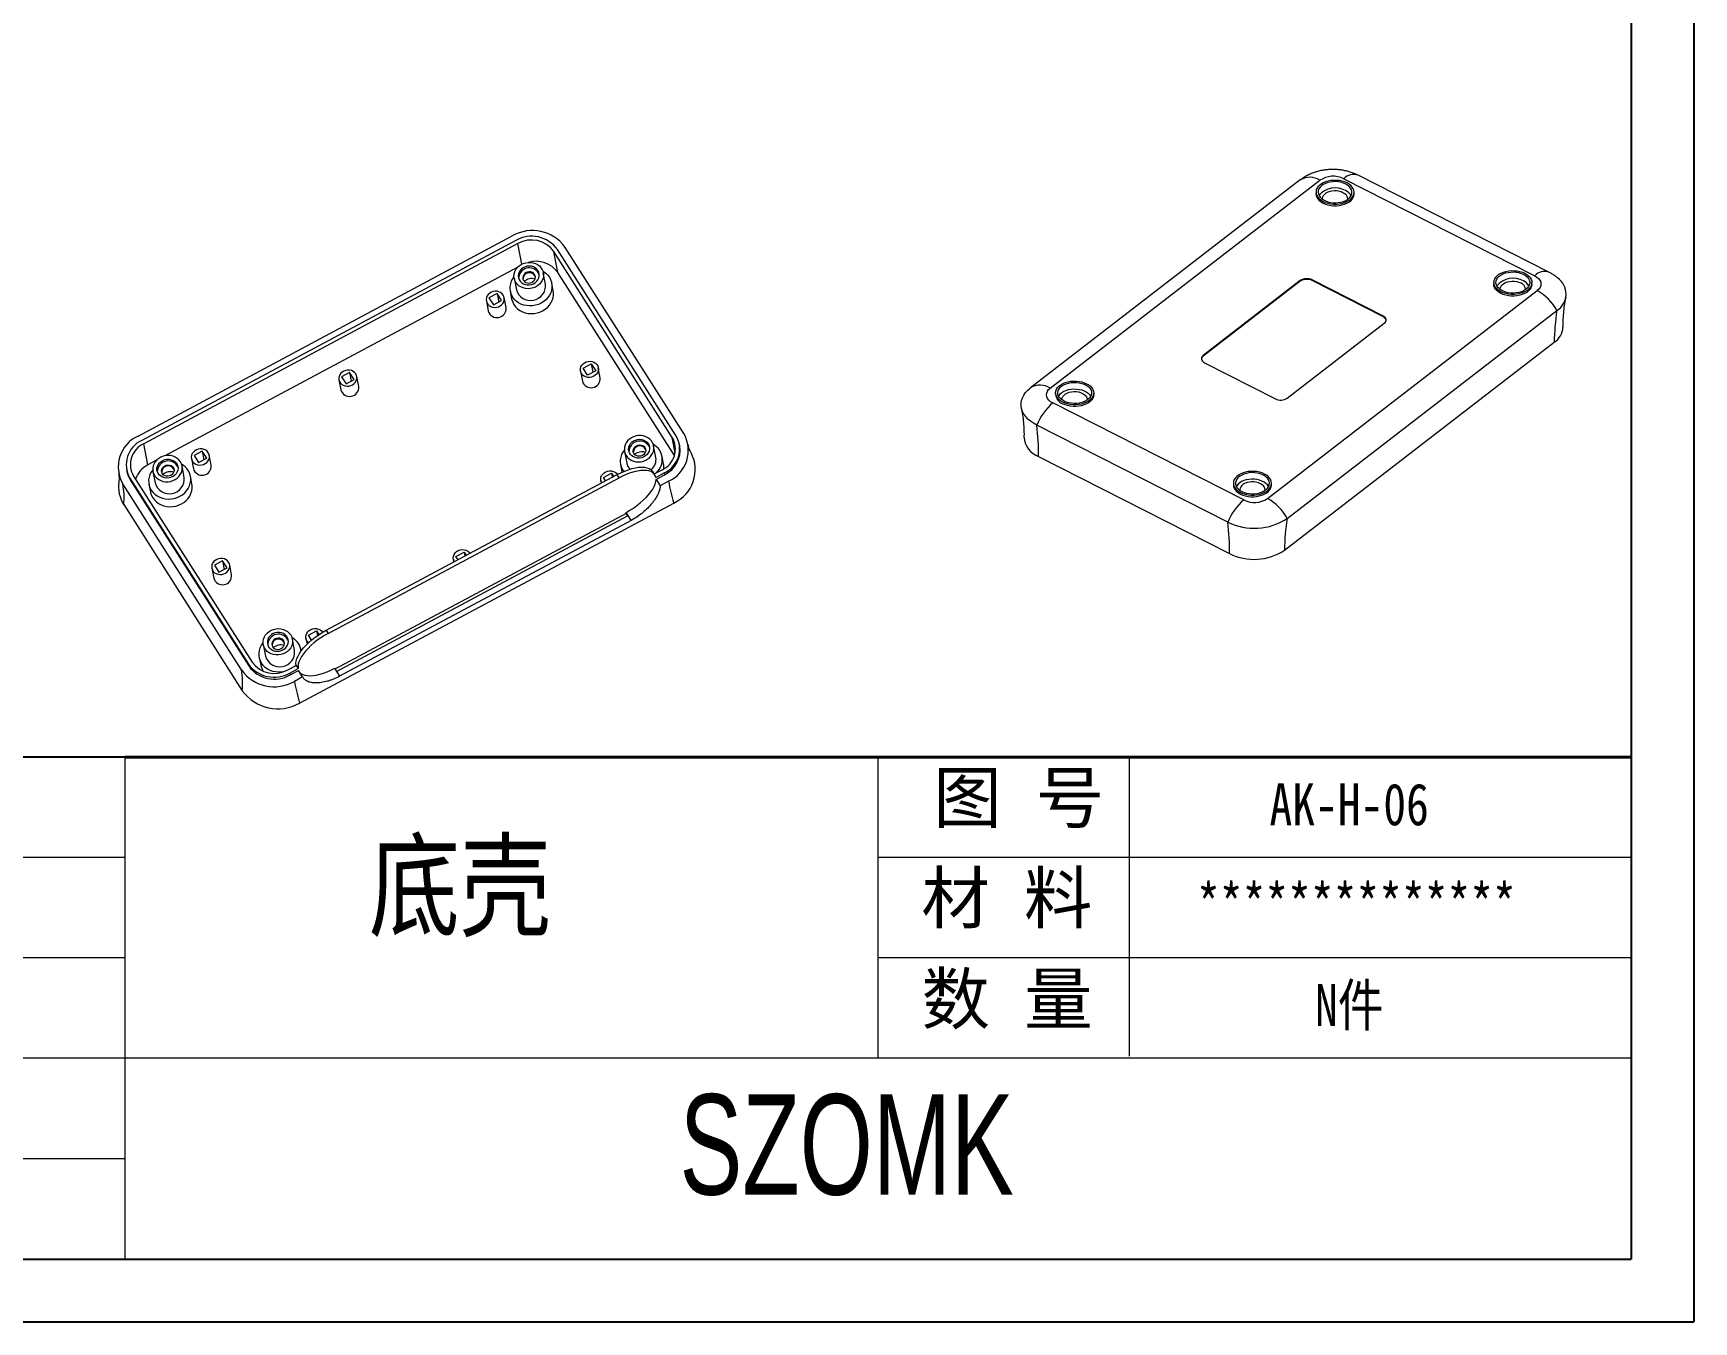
# Model space of a CAD drawing. Header units: inches. Extents: x 1135 to 2590, y 1089 to 1400.
# Drawn here: x 2393.6 to 2589.8, y 1088.5 to 1240.8 of the extents above; entities that cross this region are included whole.
import ezdxf

# ---------------------------------------------------------------- set-up
doc = ezdxf.new("R2010")
doc.units = ezdxf.units.IN
doc.layers.add('文字', color=81, linetype='Continuous')
doc.layers.add('粗实线', color=7, linetype='Continuous', lineweight=30)
doc.layers.add('细实线', color=3, linetype='Continuous', lineweight=9)
doc.styles.get("Standard").update_dxf_attribs({"font": 'txt', "bigfont": 'gbcbig.shx'})
doc.styles.add('宋体', font='', dxfattribs={"width": 0.8, "height": 3.5})
doc.styles.add('长仿宋', font='', dxfattribs={"width": 0.7, "height": 4})
doc.styles.get('宋体').set_extended_font_data('SimSun')
doc.styles.get('长仿宋').set_extended_font_data('SimSun')

msp = doc.modelspace()

# ---------------------------------------------------------------- linework, layer by layer
for p, q in [((2589.792, 1399.984), (2589.792, 1088.511)), ((2582.376, 1392.568), (2582.376, 1095.927)), ((2404.391, 1155.256), (2315.399, 1155.256)), ((2160.679, 1095.927), (2582.376, 1095.927)), ((2149.28, 1088.511), (2589.792, 1088.511))]:
    msp.add_line(p, q)
at = {"color": 7, "linetype": 'Continuous', "lineweight": 15}
for p, q in [((2543.295, 1223.495), (2511.424, 1198.922)), ((2513.74, 1198.886), (2545.611, 1223.459)), ((2548.424, 1223.637), (2570.991, 1212.171)), ((2572.678, 1212.582), (2550.11, 1224.048)), ((2545.147, 1222.058), (2545.146, 1221.863)), ((2549.646, 1221.836), (2549.647, 1222.031)), ((2405.94, 1193.224), (2450.157, 1216.872)), ((2450.597, 1216.341), (2406.379, 1192.694)), ((2450.838, 1215.962), (2406.621, 1192.315)), ((2469.077, 1193.059), (2455.07, 1215.049)), ((2455.55, 1212.541), (2455.07, 1215.049)), ((2469.512, 1193.292), (2455.506, 1215.282)), ((2470.427, 1193.53), (2456.421, 1215.52)), ((2450.813, 1213.185), (2409.121, 1190.888)), ((2450.393, 1211.87), (2450.654, 1210.502)), ((2454.092, 1211.159), (2453.831, 1212.527)), ((2455.003, 1210.388), (2454.829, 1211.3)), ((2469.33, 1190.906), (2455.55, 1212.541)), ((2543.285, 1211.51), (2531.824, 1202.673)), ((2543.286, 1211.588), (2531.825, 1202.751)), ((2543.285, 1211.51), (2543.286, 1211.588)), ((2544.691, 1211.599), (2544.692, 1211.677)), ((2553.057, 1207.348), (2544.691, 1211.599)), ((2553.057, 1207.426), (2544.692, 1211.677)), ((2566.159, 1211.382), (2566.158, 1211.187)), ((2570.658, 1211.16), (2570.659, 1211.356)), ((2447.103, 1209.185), (2447.329, 1207.999)), ((2448.372, 1210.06), (2447.414, 1209.547)), ((2447.414, 1209.547), (2447.945, 1208.713)), ((2447.945, 1208.713), (2448.903, 1209.226)), ((2448.903, 1209.226), (2448.372, 1210.06)), ((2448.372, 1210.06), (2448.566, 1209.046)), ((2449.441, 1208.403), (2449.215, 1209.589)), ((2449.918, 1210.361), (2450.092, 1209.449)), ((2539.421, 1185.838), (2571.292, 1210.411)), ((2541.749, 1183.481), (2573.62, 1208.054)), ((2553.057, 1207.348), (2553.057, 1207.426)), ((2541.747, 1197.71), (2553.208, 1206.547)), ((2541.434, 1179.727), (2573.304, 1204.3)), ((2458.532, 1201.261), (2459.49, 1201.774)), ((2459.063, 1200.427), (2458.532, 1201.261)), ((2459.49, 1201.774), (2460.022, 1200.94)), ((2459.49, 1201.774), (2459.684, 1200.759)), ((2460.559, 1200.117), (2460.333, 1201.302)), ((2531.824, 1202.673), (2531.825, 1202.751)), ((2531.975, 1201.872), (2540.341, 1197.621)), ((2429.677, 1199.866), (2429.904, 1198.68)), ((2430.947, 1200.741), (2429.988, 1200.228)), ((2429.988, 1200.228), (2430.519, 1199.394)), ((2430.519, 1199.394), (2431.478, 1199.907)), ((2431.478, 1199.907), (2430.947, 1200.741)), ((2430.947, 1200.741), (2431.141, 1199.726)), ((2432.016, 1199.084), (2431.789, 1200.269)), ((2458.221, 1200.899), (2458.448, 1199.713)), ((2460.022, 1200.94), (2459.063, 1200.427)), ((2511.424, 1198.922), (2511.339, 1198.85)), ((2536.609, 1185.661), (2514.041, 1197.127)), ((2514.376, 1198.332), (2514.375, 1198.137)), ((2518.875, 1198.11), (2518.876, 1198.306)), ((2534.718, 1183.037), (2512.15, 1194.504)), ((2407.1, 1189.807), (2406.621, 1192.315)), ((2413.521, 1191.422), (2412.563, 1190.909)), ((2414.052, 1190.587), (2413.521, 1191.422)), ((2413.521, 1191.422), (2413.715, 1190.407)), ((2463.433, 1191.396), (2463.695, 1190.029)), ((2467.133, 1190.686), (2466.871, 1192.054)), ((2469.958, 1192.055), (2469.914, 1192.283)), ((2404.569, 1189.264), (2404.613, 1189.036)), ((2408.12, 1190.353), (2407.1, 1189.807)), ((2411.399, 1188.327), (2411.138, 1189.695)), ((2412.252, 1190.546), (2412.478, 1189.361)), ((2412.563, 1190.909), (2413.094, 1190.075)), ((2413.094, 1190.075), (2414.052, 1190.587)), ((2414.59, 1189.765), (2414.363, 1190.95)), ((2462.958, 1189.888), (2463.132, 1188.976)), ((2466.942, 1188.74), (2467.863, 1189.233)), ((2468.044, 1189.915), (2467.869, 1190.827)), ((2512.362, 1190.783), (2534.93, 1179.316)), ((2418.15, 1165.572), (2404.144, 1187.562)), ((2404.972, 1188.256), (2418.978, 1166.266)), ((2404.972, 1188.256), (2405.015, 1188.028)), ((2405.015, 1188.028), (2419.022, 1166.038)), ((2405.407, 1188.489), (2419.414, 1166.499)), ((2407.225, 1187.529), (2407.399, 1186.617)), ((2407.7, 1189.038), (2407.962, 1187.67)), ((2412.31, 1187.556), (2412.136, 1188.468)), ((2428.154, 1170.258), (2462.57, 1188.664)), ((2428.396, 1169.879), (2462.811, 1188.284)), ((2460.626, 1187.953), (2460.683, 1187.655)), ((2460.937, 1188.316), (2461.896, 1188.828)), ((2461.187, 1187.924), (2460.937, 1188.316)), ((2461.896, 1188.828), (2462.145, 1188.436)), ((2461.896, 1188.828), (2461.987, 1188.352)), ((2462.811, 1188.284), (2462.57, 1188.664)), ((2463.132, 1188.976), (2463.139, 1188.944)), ((2463.235, 1189.192), (2463.346, 1189.035)), ((2466.999, 1188.65), (2466.758, 1189.029)), ((2467.124, 1188.329), (2468.105, 1188.854)), ((2467.168, 1188.101), (2468.148, 1188.626)), ((2467.168, 1188.101), (2467.651, 1187.343)), ((2468.631, 1187.867), (2467.651, 1187.343)), ((2468.105, 1188.854), (2468.148, 1188.626)), ((2535.387, 1187.657), (2535.386, 1187.462)), ((2539.886, 1187.435), (2539.887, 1187.63)), ((2425.031, 1161.656), (2469.248, 1185.303)), ((2404.253, 1185.108), (2418.259, 1163.117)), ((2463.642, 1184.08), (2429.216, 1165.669)), ((2429.398, 1165.383), (2463.862, 1183.815)), ((2463.642, 1184.08), (2463.62, 1184.194)), ((2463.862, 1183.815), (2463.62, 1184.194)), ((2463.824, 1183.794), (2463.642, 1184.08)), ((2464.219, 1183.254), (2463.862, 1183.815)), ((2464.219, 1183.254), (2429.755, 1164.823)), ((2443.512, 1178.996), (2444.47, 1179.509)), ((2444.47, 1179.509), (2444.72, 1179.117)), ((2444.47, 1179.509), (2444.561, 1179.032)), ((2414.657, 1177.601), (2414.883, 1176.415)), ((2415.926, 1178.476), (2414.968, 1177.963)), ((2414.968, 1177.963), (2415.499, 1177.129)), ((2415.499, 1177.129), (2416.458, 1177.642)), ((2416.458, 1177.642), (2415.926, 1178.476)), ((2415.926, 1178.476), (2416.12, 1177.461)), ((2416.995, 1176.819), (2416.769, 1178.004)), ((2443.201, 1178.634), (2443.258, 1178.335)), ((2443.761, 1178.605), (2443.512, 1178.996)), ((2426.086, 1169.677), (2427.044, 1170.19)), ((2426.448, 1169.109), (2426.086, 1169.677)), ((2427.044, 1170.19), (2427.319, 1169.758)), ((2427.044, 1170.19), (2427.149, 1169.643)), ((2428.154, 1170.258), (2428.396, 1169.879)), ((2420.74, 1168.564), (2421.002, 1167.196)), ((2424.44, 1167.854), (2424.178, 1169.222)), ((2425.211, 1167.811), (2425.176, 1167.995)), ((2425.775, 1169.314), (2425.908, 1168.617)), ((2418.978, 1166.266), (2419.022, 1166.038)), ((2420.265, 1167.056), (2420.44, 1166.144)), ((2423.646, 1165.585), (2424.626, 1166.109)), ((2423.887, 1165.206), (2424.867, 1165.73)), ((2424.617, 1166.16), (2424.503, 1166.044)), ((2424.626, 1166.109), (2424.867, 1165.73)), ((2429.156, 1165.762), (2429.398, 1165.383)), ((2423.887, 1165.206), (2423.931, 1164.978)), ((2423.931, 1164.978), (2424.911, 1165.502)), ((2425.394, 1164.744), (2424.414, 1164.22)), ((2425.394, 1164.744), (2424.911, 1165.502)), ((2429.398, 1165.383), (2429.755, 1164.823))]:
    msp.add_line(p, q, dxfattribs=at)
at = {"color": 8, "linetype": 'Continuous', "lineweight": 15}
for p, q in [((2451.301, 1213.543), (2450.838, 1215.962)), ((2469.422, 1191.253), (2469.077, 1193.059))]:
    msp.add_line(p, q, dxfattribs=at)
at = {"color": 7, "linetype": 'Continuous', "lineweight": 15, "flags": 128}
for points in [[(2548.81, 1223.134), (2548.534, 1223.254), (2548.232, 1223.348), (2547.911, 1223.412), (2547.579, 1223.446), (2547.242, 1223.448), (2546.909, 1223.419), (2546.588, 1223.36), (2546.284, 1223.271), (2546.005, 1223.154), (2545.757, 1223.013), (2545.546, 1222.85), (2545.376, 1222.67), (2545.251, 1222.475), (2545.175, 1222.27), (2545.147, 1222.061), (2545.171, 1221.851), (2545.244, 1221.646), (2545.365, 1221.449), (2545.531, 1221.266), (2545.739, 1221.1), (2545.984, 1220.955), (2546.261, 1220.835), (2546.563, 1220.741), (2546.884, 1220.677), (2547.216, 1220.643), (2547.553, 1220.641), (2547.885, 1220.67), (2548.207, 1220.729), (2548.511, 1220.818), (2548.79, 1220.935), (2549.038, 1221.076), (2549.249, 1221.239), (2549.419, 1221.42), (2549.544, 1221.615), (2549.62, 1221.819), (2549.647, 1222.028), (2549.624, 1222.238), (2549.551, 1222.444), (2549.43, 1222.64), (2549.264, 1222.823), (2549.056, 1222.989), (2548.81, 1223.134)], [(2548.653, 1223.013), (2548.387, 1223.127), (2548.096, 1223.214), (2547.786, 1223.27), (2547.467, 1223.294), (2547.145, 1223.286), (2546.83, 1223.246), (2546.53, 1223.174), (2546.252, 1223.074), (2546.004, 1222.946), (2545.792, 1222.796), (2545.621, 1222.626), (2545.497, 1222.441), (2545.422, 1222.245), (2545.397, 1222.045), (2545.425, 1221.844), (2545.504, 1221.649), (2545.632, 1221.464), (2545.805, 1221.294), (2546.02, 1221.143), (2546.271, 1221.016), (2546.55, 1220.915), (2546.852, 1220.844), (2547.168, 1220.803), (2547.489, 1220.795), (2547.809, 1220.82), (2548.117, 1220.876), (2548.407, 1220.962), (2548.671, 1221.076), (2548.902, 1221.215), (2549.094, 1221.376), (2549.242, 1221.554), (2549.342, 1221.745), (2549.392, 1221.944), (2549.39, 1222.145), (2549.337, 1222.344), (2549.233, 1222.535), (2549.082, 1222.713), (2548.887, 1222.874), (2548.653, 1223.013)], [(2545.146, 1221.863), (2545.17, 1221.656), (2545.242, 1221.451), (2545.363, 1221.254), (2545.53, 1221.071), (2545.738, 1220.905), (2545.983, 1220.76), (2546.26, 1220.64), (2546.562, 1220.546), (2546.883, 1220.482), (2547.215, 1220.448), (2547.551, 1220.446), (2547.884, 1220.475), (2548.206, 1220.534), (2548.51, 1220.623), (2548.789, 1220.74), (2549.037, 1220.881), (2549.248, 1221.044), (2549.418, 1221.225), (2549.542, 1221.419), (2549.619, 1221.624), (2549.646, 1221.833), (2549.646, 1221.836)], [(2548.335, 1221.99), (2548.104, 1222.087), (2547.849, 1222.156), (2547.579, 1222.194), (2547.303, 1222.2), (2547.029, 1222.175), (2546.768, 1222.119), (2546.528, 1222.033), (2546.317, 1221.922), (2546.144, 1221.788), (2546.012, 1221.636), (2545.928, 1221.471), (2545.894, 1221.3), (2545.894, 1221.225)], [(2450.587, 1211.383), (2450.466, 1211.619), (2450.392, 1211.872), (2450.368, 1212.134), (2450.394, 1212.398), (2450.47, 1212.656), (2450.593, 1212.901), (2450.759, 1213.126), (2450.964, 1213.324), (2451.202, 1213.49), (2451.467, 1213.618), (2451.75, 1213.706), (2452.043, 1213.751), (2452.339, 1213.75), (2452.628, 1213.706), (2452.902, 1213.617), (2453.153, 1213.488), (2453.374, 1213.322), (2453.559, 1213.124), (2453.703, 1212.899), (2453.8, 1212.653), (2453.849, 1212.395), (2453.848, 1212.131), (2453.797, 1211.869), (2453.698, 1211.617), (2453.553, 1211.381), (2453.366, 1211.169), (2453.144, 1210.986), (2452.891, 1210.838), (2452.617, 1210.73), (2452.327, 1210.663), (2452.032, 1210.641), (2451.739, 1210.664), (2451.456, 1210.731), (2451.193, 1210.84), (2450.956, 1210.988), (2450.752, 1211.171), (2450.587, 1211.383)], [(2453.201, 1212.781), (2453.057, 1212.96), (2452.874, 1213.108), (2452.661, 1213.218), (2452.424, 1213.287), (2452.175, 1213.311), (2451.924, 1213.29), (2451.68, 1213.224), (2451.454, 1213.116), (2451.254, 1212.97), (2451.09, 1212.793), (2450.968, 1212.592), (2450.892, 1212.374), (2450.866, 1212.149), (2450.892, 1211.927), (2450.967, 1211.715), (2451.089, 1211.523), (2451.253, 1211.359), (2451.452, 1211.229), (2451.679, 1211.139), (2451.922, 1211.093), (2452.174, 1211.091), (2452.423, 1211.135), (2452.659, 1211.223), (2452.873, 1211.35), (2453.056, 1211.512), (2453.2, 1211.702), (2453.3, 1211.913), (2453.35, 1212.135), (2453.351, 1212.36), (2453.3, 1212.578), (2453.201, 1212.781)], [(2569.822, 1212.458), (2570.067, 1212.314), (2570.275, 1212.148), (2570.442, 1211.965), (2570.563, 1211.768), (2570.636, 1211.563), (2570.659, 1211.353), (2570.632, 1211.143), (2570.555, 1210.939), (2570.43, 1210.744), (2570.261, 1210.563), (2570.049, 1210.4), (2569.802, 1210.259), (2569.523, 1210.143), (2569.219, 1210.054), (2568.897, 1209.994), (2568.564, 1209.965), (2568.228, 1209.968), (2567.896, 1210.001), (2567.575, 1210.066), (2567.273, 1210.159), (2566.996, 1210.28), (2566.751, 1210.424), (2566.543, 1210.59), (2566.376, 1210.773), (2566.255, 1210.97), (2566.182, 1211.175), (2566.159, 1211.385), (2566.186, 1211.595), (2566.263, 1211.799), (2566.387, 1211.994), (2566.557, 1212.175), (2566.768, 1212.338), (2567.016, 1212.479), (2567.295, 1212.595), (2567.599, 1212.684), (2567.921, 1212.744), (2568.254, 1212.773), (2568.59, 1212.77), (2568.922, 1212.737), (2569.243, 1212.672), (2569.545, 1212.579), (2569.822, 1212.458)], [(2453.778, 1212.722), (2453.853, 1212.678), (2454.123, 1212.483), (2454.357, 1212.254), (2454.551, 1211.996), (2454.701, 1211.714), (2454.803, 1211.414), (2454.856, 1211.103), (2454.858, 1210.786), (2454.81, 1210.47), (2454.712, 1210.161), (2454.567, 1209.866), (2454.376, 1209.59), (2454.145, 1209.34), (2453.878, 1209.12), (2453.581, 1208.935), (2453.258, 1208.789), (2452.918, 1208.684), (2452.567, 1208.622), (2452.211, 1208.606), (2451.859, 1208.635), (2451.518, 1208.709), (2451.194, 1208.826), (2450.893, 1208.984), (2450.623, 1209.179), (2450.389, 1209.408), (2450.195, 1209.666), (2450.195, 1209.666)], [(2452.809, 1212.32), (2452.693, 1212.455), (2452.54, 1212.558), (2452.361, 1212.62), (2452.168, 1212.638), (2451.974, 1212.61), (2451.793, 1212.539), (2451.636, 1212.43), (2451.515, 1212.288), (2451.437, 1212.126), (2451.408, 1211.952), (2451.43, 1211.78), (2451.502, 1211.621), (2451.618, 1211.486), (2451.77, 1211.384), (2451.949, 1211.321), (2452.142, 1211.303), (2452.336, 1211.331), (2452.517, 1211.402), (2452.674, 1211.512), (2452.796, 1211.653), (2452.873, 1211.816), (2452.902, 1211.989), (2452.88, 1212.161), (2452.809, 1212.32)], [(2453.354, 1212.318), (2453.344, 1212.35), (2453.244, 1212.553)], [(2570.658, 1211.16), (2570.658, 1211.158), (2570.631, 1210.948), (2570.554, 1210.744), (2570.429, 1210.549), (2570.259, 1210.368), (2570.048, 1210.205), (2569.8, 1210.064), (2569.521, 1209.948), (2569.218, 1209.859), (2568.896, 1209.799), (2568.563, 1209.77), (2568.227, 1209.773), (2567.894, 1209.806), (2567.574, 1209.871), (2567.272, 1209.964), (2566.995, 1210.084), (2566.75, 1210.229), (2566.541, 1210.395), (2566.375, 1210.578), (2566.254, 1210.775), (2566.181, 1210.98), (2566.158, 1211.187)], [(2569.665, 1212.337), (2569.898, 1212.198), (2570.093, 1212.037), (2570.244, 1211.859), (2570.348, 1211.668), (2570.401, 1211.47), (2570.403, 1211.268), (2570.354, 1211.07), (2570.253, 1210.879), (2570.105, 1210.701), (2569.914, 1210.54), (2569.683, 1210.4), (2569.419, 1210.286), (2569.129, 1210.2), (2568.82, 1210.144), (2568.501, 1210.12), (2568.179, 1210.128), (2567.864, 1210.168), (2567.562, 1210.24), (2567.282, 1210.34), (2567.032, 1210.467), (2566.817, 1210.618), (2566.643, 1210.788), (2566.516, 1210.973), (2566.437, 1211.169), (2566.409, 1211.369), (2566.433, 1211.57), (2566.508, 1211.765), (2566.633, 1211.95), (2566.803, 1212.12), (2567.015, 1212.271), (2567.263, 1212.398), (2567.541, 1212.499), (2567.842, 1212.57), (2568.157, 1212.61), (2568.478, 1212.618), (2568.798, 1212.594), (2569.107, 1212.538), (2569.399, 1212.452), (2569.665, 1212.337)], [(2566.906, 1210.55), (2566.905, 1210.624), (2566.939, 1210.796), (2567.024, 1210.96), (2567.155, 1211.112), (2567.329, 1211.246), (2567.539, 1211.358), (2567.779, 1211.443), (2568.04, 1211.499), (2568.314, 1211.525), (2568.591, 1211.518), (2568.861, 1211.48), (2569.116, 1211.411), (2569.346, 1211.315)], [(2570.991, 1212.171), (2571.243, 1212.019), (2571.448, 1211.842), (2571.601, 1211.645), (2571.698, 1211.436), (2571.735, 1211.219), (2571.711, 1211.002), (2571.628, 1210.79), (2571.486, 1210.592), (2571.292, 1210.411)], [(2449.095, 1209.888), (2448.962, 1210.051), (2448.791, 1210.184), (2448.59, 1210.279), (2448.369, 1210.332), (2448.139, 1210.342), (2447.909, 1210.306), (2447.691, 1210.228), (2447.495, 1210.11), (2447.33, 1209.959), (2447.203, 1209.78), (2447.122, 1209.584), (2447.088, 1209.378), (2447.105, 1209.172), (2447.171, 1208.977), (2447.284, 1208.801), (2447.437, 1208.652), (2447.624, 1208.537), (2447.836, 1208.462), (2448.063, 1208.431), (2448.294, 1208.444), (2448.519, 1208.501), (2448.728, 1208.6), (2448.909, 1208.735), (2449.056, 1208.901), (2449.161, 1209.09), (2449.218, 1209.292), (2449.227, 1209.499), (2449.185, 1209.701), (2449.095, 1209.888)], [(2450.092, 1209.449), (2450.117, 1209.335), (2450.22, 1209.036), (2450.369, 1208.754), (2450.563, 1208.496), (2450.798, 1208.267), (2451.068, 1208.072), (2451.368, 1207.914), (2451.692, 1207.797), (2452.034, 1207.723), (2452.386, 1207.694), (2452.741, 1207.711), (2453.092, 1207.772), (2453.433, 1207.877), (2453.755, 1208.023), (2454.053, 1208.208), (2454.32, 1208.428), (2454.551, 1208.678), (2454.741, 1208.954), (2454.886, 1209.249), (2454.984, 1209.558), (2455.033, 1209.874), (2455.031, 1210.191), (2455.003, 1210.388)], [(2553.208, 1206.547), (2553.315, 1206.649), (2553.389, 1206.762), (2553.425, 1206.882), (2553.424, 1207.005), (2553.384, 1207.125), (2553.307, 1207.238), (2553.197, 1207.34), (2553.057, 1207.426)], [(2431.67, 1200.568), (2431.536, 1200.732), (2431.365, 1200.864), (2431.164, 1200.96), (2430.944, 1201.013), (2430.713, 1201.022), (2430.483, 1200.987), (2430.265, 1200.909), (2430.069, 1200.791), (2429.904, 1200.639), (2429.778, 1200.461), (2429.696, 1200.264), (2429.663, 1200.059), (2429.68, 1199.853), (2429.746, 1199.658), (2429.858, 1199.481), (2430.011, 1199.333), (2430.198, 1199.218), (2430.41, 1199.143), (2430.637, 1199.112), (2430.869, 1199.125), (2431.094, 1199.182), (2431.302, 1199.281), (2431.484, 1199.416), (2431.63, 1199.582), (2431.735, 1199.77), (2431.793, 1199.973), (2431.801, 1200.18), (2431.759, 1200.381), (2431.67, 1200.568)], [(2458.34, 1200.6), (2458.25, 1200.787), (2458.209, 1200.988), (2458.217, 1201.195), (2458.275, 1201.398), (2458.379, 1201.586), (2458.526, 1201.752), (2458.708, 1201.887), (2458.916, 1201.986), (2459.141, 1202.043), (2459.373, 1202.056), (2459.6, 1202.025), (2459.812, 1201.95), (2459.999, 1201.836), (2460.152, 1201.687), (2460.264, 1201.51), (2460.33, 1201.315), (2460.347, 1201.109), (2460.314, 1200.904), (2460.232, 1200.707), (2460.106, 1200.529), (2459.941, 1200.377), (2459.744, 1200.259), (2459.526, 1200.181), (2459.297, 1200.146), (2459.066, 1200.155), (2458.845, 1200.208), (2458.645, 1200.304), (2458.474, 1200.436), (2458.34, 1200.6)], [(2531.825, 1202.751), (2531.717, 1202.649), (2531.644, 1202.536), (2531.607, 1202.416), (2531.609, 1202.293), (2531.648, 1202.173), (2531.725, 1202.06), (2531.835, 1201.958), (2531.975, 1201.872)], [(2515.213, 1197.229), (2514.968, 1197.374), (2514.759, 1197.54), (2514.593, 1197.723), (2514.472, 1197.92), (2514.399, 1198.125), (2514.376, 1198.335), (2514.403, 1198.545), (2514.48, 1198.749), (2514.604, 1198.944), (2514.774, 1199.125), (2514.985, 1199.287), (2515.233, 1199.429), (2515.512, 1199.545), (2515.816, 1199.634), (2516.138, 1199.694), (2516.471, 1199.723), (2516.807, 1199.72), (2517.139, 1199.686), (2517.46, 1199.622), (2517.762, 1199.529), (2518.039, 1199.408), (2518.284, 1199.264), (2518.492, 1199.098), (2518.659, 1198.914), (2518.78, 1198.718), (2518.852, 1198.512), (2518.876, 1198.303), (2518.849, 1198.093), (2518.772, 1197.889), (2518.647, 1197.694), (2518.477, 1197.513), (2518.266, 1197.35), (2518.018, 1197.209), (2517.739, 1197.093), (2517.436, 1197.004), (2517.114, 1196.944), (2516.781, 1196.915), (2516.445, 1196.918), (2516.112, 1196.951), (2515.792, 1197.016), (2515.489, 1197.109), (2515.213, 1197.229)], [(2515.37, 1197.351), (2515.136, 1197.49), (2514.942, 1197.651), (2514.79, 1197.829), (2514.687, 1198.02), (2514.633, 1198.218), (2514.631, 1198.42), (2514.681, 1198.618), (2514.781, 1198.809), (2514.929, 1198.987), (2515.121, 1199.148), (2515.352, 1199.287), (2515.616, 1199.402), (2515.906, 1199.488), (2516.214, 1199.544), (2516.534, 1199.568), (2516.855, 1199.56), (2517.171, 1199.52), (2517.473, 1199.448), (2517.752, 1199.348), (2518.003, 1199.221), (2518.218, 1199.07), (2518.391, 1198.9), (2518.519, 1198.715), (2518.598, 1198.519), (2518.626, 1198.319), (2518.602, 1198.118), (2518.526, 1197.923), (2518.402, 1197.738), (2518.231, 1197.568), (2518.019, 1197.417), (2517.771, 1197.29), (2517.493, 1197.189), (2517.193, 1197.118), (2516.878, 1197.078), (2516.557, 1197.07), (2516.237, 1197.094), (2515.927, 1197.15), (2515.636, 1197.236), (2515.37, 1197.351)], [(2512.15, 1194.504), (2511.76, 1194.724), (2511.41, 1194.968), (2511.101, 1195.233), (2510.839, 1195.517), (2510.625, 1195.817), (2510.463, 1196.128), (2510.353, 1196.448), (2510.297, 1196.774), (2510.296, 1197.101), (2510.35, 1197.426), (2510.458, 1197.746), (2510.619, 1198.057), (2510.831, 1198.355), (2511.092, 1198.638), (2511.335, 1198.851)], [(2514.041, 1197.127), (2513.79, 1197.279), (2513.584, 1197.456), (2513.431, 1197.652), (2513.334, 1197.862), (2513.297, 1198.079), (2513.321, 1198.296), (2513.405, 1198.507), (2513.546, 1198.706), (2513.74, 1198.886)], [(2514.723, 1197.94), (2514.777, 1198.029), (2514.925, 1198.207), (2515.117, 1198.368), (2515.347, 1198.507), (2515.611, 1198.621), (2515.901, 1198.707), (2516.21, 1198.763), (2516.529, 1198.788), (2516.851, 1198.78), (2517.167, 1198.739), (2517.468, 1198.668), (2517.748, 1198.567), (2517.998, 1198.44), (2518.213, 1198.289), (2518.387, 1198.119), (2518.514, 1197.934), (2518.523, 1197.917)], [(2515.123, 1197.5), (2515.122, 1197.574), (2515.156, 1197.746), (2515.241, 1197.91), (2515.372, 1198.062), (2515.546, 1198.196), (2515.756, 1198.308), (2515.996, 1198.393), (2516.257, 1198.449), (2516.531, 1198.475), (2516.807, 1198.468), (2517.078, 1198.43), (2517.333, 1198.361), (2517.563, 1198.265), (2517.762, 1198.143), (2517.921, 1198.001), (2518.036, 1197.844), (2518.104, 1197.676), (2518.12, 1197.503), (2518.119, 1197.482)], [(2518.875, 1198.11), (2518.875, 1198.108), (2518.847, 1197.898), (2518.771, 1197.694), (2518.646, 1197.499), (2518.476, 1197.318), (2518.265, 1197.155), (2518.017, 1197.014), (2517.738, 1196.898), (2517.434, 1196.809), (2517.113, 1196.749), (2516.78, 1196.72), (2516.443, 1196.722), (2516.111, 1196.756), (2515.79, 1196.821), (2515.488, 1196.914), (2515.212, 1197.034)], [(2463.627, 1190.91), (2463.792, 1190.697), (2463.996, 1190.514), (2464.233, 1190.366), (2464.497, 1190.257), (2464.779, 1190.19), (2465.072, 1190.168), (2465.368, 1190.19), (2465.657, 1190.256), (2465.932, 1190.365), (2466.184, 1190.512), (2466.407, 1190.695), (2466.593, 1190.907), (2466.738, 1191.143), (2466.838, 1191.396), (2466.889, 1191.658), (2466.89, 1191.921), (2466.841, 1192.18), (2466.743, 1192.425), (2466.6, 1192.65), (2466.415, 1192.849), (2466.193, 1193.015), (2465.942, 1193.144), (2465.668, 1193.232), (2465.379, 1193.277), (2465.084, 1193.277), (2464.79, 1193.233), (2464.507, 1193.145), (2464.243, 1193.016), (2464.005, 1192.85), (2463.799, 1192.652), (2463.633, 1192.427), (2463.51, 1192.182), (2463.435, 1191.924), (2463.409, 1191.66), (2463.433, 1191.398), (2463.506, 1191.146), (2463.627, 1190.91)], [(2414.244, 1191.249), (2414.111, 1191.413), (2413.939, 1191.545), (2413.739, 1191.64), (2413.518, 1191.694), (2413.287, 1191.703), (2413.058, 1191.668), (2412.84, 1191.589), (2412.643, 1191.472), (2412.478, 1191.32), (2412.352, 1191.142), (2412.27, 1190.945), (2412.237, 1190.739), (2412.254, 1190.534), (2412.32, 1190.338), (2412.432, 1190.162), (2412.586, 1190.013), (2412.773, 1189.899), (2412.984, 1189.824), (2413.212, 1189.792), (2413.443, 1189.806), (2413.668, 1189.863), (2413.877, 1189.961), (2414.058, 1190.097), (2414.205, 1190.263), (2414.309, 1190.451), (2414.367, 1190.654), (2414.375, 1190.861), (2414.334, 1191.062), (2414.244, 1191.249)], [(2466.241, 1192.307), (2466.34, 1192.105), (2466.391, 1191.886), (2466.391, 1191.662), (2466.34, 1191.439), (2466.241, 1191.229), (2466.097, 1191.038), (2465.914, 1190.876), (2465.7, 1190.749), (2465.464, 1190.661), (2465.215, 1190.618), (2464.963, 1190.619), (2464.719, 1190.666), (2464.493, 1190.756), (2464.294, 1190.886), (2464.13, 1191.05), (2464.008, 1191.241), (2463.932, 1191.453), (2463.907, 1191.676), (2463.933, 1191.9), (2464.008, 1192.118), (2464.13, 1192.32), (2464.295, 1192.497), (2464.494, 1192.642), (2464.72, 1192.75), (2464.964, 1192.816), (2465.216, 1192.838), (2465.465, 1192.813), (2465.701, 1192.745), (2465.915, 1192.634), (2466.097, 1192.486), (2466.241, 1192.307)], [(2465.849, 1191.847), (2465.921, 1191.687), (2465.943, 1191.515), (2465.914, 1191.342), (2465.836, 1191.179), (2465.715, 1191.038), (2465.558, 1190.928), (2465.376, 1190.857), (2465.183, 1190.83), (2464.99, 1190.848), (2464.811, 1190.91), (2464.658, 1191.012), (2464.542, 1191.148), (2464.471, 1191.307), (2464.449, 1191.479), (2464.478, 1191.652), (2464.555, 1191.815), (2464.677, 1191.956), (2464.833, 1192.066), (2465.015, 1192.137), (2465.209, 1192.164), (2465.402, 1192.146), (2465.581, 1192.084), (2465.733, 1191.982), (2465.849, 1191.847)], [(2466.285, 1192.08), (2466.384, 1191.877), (2466.395, 1191.844)], [(2407.677, 1189.239), (2407.487, 1188.964), (2407.341, 1188.669), (2407.244, 1188.36), (2407.195, 1188.044), (2407.197, 1187.727), (2407.25, 1187.415), (2407.353, 1187.115), (2407.502, 1186.834), (2407.696, 1186.576), (2407.931, 1186.347), (2408.201, 1186.152), (2408.501, 1185.994), (2408.825, 1185.877), (2409.167, 1185.803), (2409.519, 1185.774), (2409.874, 1185.79), (2410.225, 1185.852), (2410.566, 1185.957), (2410.888, 1186.103), (2411.186, 1186.288), (2411.453, 1186.508), (2411.684, 1186.758), (2411.874, 1187.034), (2412.019, 1187.329), (2412.117, 1187.638), (2412.166, 1187.954), (2412.163, 1188.271), (2412.111, 1188.582), (2412.008, 1188.882), (2411.859, 1189.164), (2411.859, 1189.164)], [(2410.944, 1190.182), (2410.779, 1190.395), (2410.575, 1190.577), (2410.338, 1190.726), (2410.074, 1190.835), (2409.792, 1190.901), (2409.499, 1190.924), (2409.203, 1190.902), (2408.914, 1190.836), (2408.639, 1190.727), (2408.387, 1190.579), (2408.164, 1190.397), (2407.978, 1190.184), (2407.833, 1189.949), (2407.733, 1189.696), (2407.682, 1189.434), (2407.681, 1189.17), (2407.73, 1188.912), (2407.828, 1188.667), (2407.971, 1188.442), (2408.156, 1188.243), (2408.378, 1188.077), (2408.629, 1187.948), (2408.903, 1187.86), (2409.192, 1187.815), (2409.487, 1187.815), (2409.781, 1187.859), (2410.064, 1187.947), (2410.328, 1188.075), (2410.566, 1188.241), (2410.772, 1188.439), (2410.938, 1188.664), (2411.061, 1188.909), (2411.136, 1189.167), (2411.162, 1189.431), (2411.138, 1189.693), (2411.065, 1189.946), (2410.944, 1190.182)], [(2408.33, 1188.784), (2408.231, 1188.987), (2408.18, 1189.205), (2408.18, 1189.43), (2408.231, 1189.652), (2408.33, 1189.863), (2408.474, 1190.053), (2408.657, 1190.215), (2408.871, 1190.343), (2409.107, 1190.43), (2409.357, 1190.474), (2409.608, 1190.473), (2409.852, 1190.426), (2410.078, 1190.336), (2410.277, 1190.206), (2410.441, 1190.042), (2410.563, 1189.85), (2410.639, 1189.639), (2410.664, 1189.416), (2410.639, 1189.191), (2410.563, 1188.974), (2410.441, 1188.772), (2410.276, 1188.595), (2410.077, 1188.449), (2409.851, 1188.341), (2409.607, 1188.275), (2409.355, 1188.254), (2409.106, 1188.278), (2408.87, 1188.347), (2408.656, 1188.458), (2408.474, 1188.605), (2408.33, 1188.784)], [(2408.809, 1188.789), (2408.738, 1188.948), (2408.715, 1189.12), (2408.744, 1189.294), (2408.822, 1189.456), (2408.943, 1189.597), (2409.1, 1189.707), (2409.282, 1189.778), (2409.476, 1189.806), (2409.668, 1189.788), (2409.847, 1189.726), (2410, 1189.623), (2410.116, 1189.488), (2410.187, 1189.329), (2410.21, 1189.157), (2410.181, 1188.984), (2410.103, 1188.821), (2409.982, 1188.68), (2409.825, 1188.57), (2409.643, 1188.499), (2409.449, 1188.471), (2409.257, 1188.489), (2409.078, 1188.552), (2408.925, 1188.654), (2408.809, 1188.789)], [(2462.57, 1188.664), (2463.011, 1188.885), (2463.452, 1189.079), (2463.887, 1189.241), (2464.31, 1189.37), (2464.716, 1189.465), (2465.1, 1189.523), (2465.457, 1189.545), (2465.783, 1189.53), (2466.073, 1189.479), (2466.325, 1189.391), (2466.533, 1189.269), (2466.697, 1189.113), (2466.758, 1189.029)], [(2407.399, 1186.617), (2407.425, 1186.503), (2407.527, 1186.204), (2407.677, 1185.922), (2407.871, 1185.664), (2408.105, 1185.435), (2408.375, 1185.24), (2408.675, 1185.082), (2408.999, 1184.965), (2409.341, 1184.891), (2409.693, 1184.862), (2410.048, 1184.879), (2410.4, 1184.94), (2410.74, 1185.045), (2411.062, 1185.191), (2411.36, 1185.376), (2411.627, 1185.596), (2411.858, 1185.846), (2412.048, 1186.122), (2412.194, 1186.417), (2412.292, 1186.726), (2412.34, 1187.042), (2412.338, 1187.359), (2412.31, 1187.556)], [(2460.73, 1187.679), (2460.695, 1187.745), (2460.629, 1187.94), (2460.612, 1188.146), (2460.645, 1188.352), (2460.727, 1188.548), (2460.853, 1188.727), (2461.018, 1188.878), (2461.214, 1188.996), (2461.432, 1189.074), (2461.662, 1189.11), (2461.893, 1189.1), (2462.114, 1189.047), (2462.314, 1188.952), (2462.485, 1188.819), (2462.602, 1188.681)], [(2467.124, 1188.329), (2467.056, 1188.546), (2466.939, 1188.733), (2466.775, 1188.889), (2466.566, 1189.012), (2466.315, 1189.1), (2466.025, 1189.151), (2465.699, 1189.166), (2465.342, 1189.144), (2464.958, 1189.085), (2464.551, 1188.991), (2464.128, 1188.862), (2463.694, 1188.7), (2463.253, 1188.506), (2462.811, 1188.284)], [(2463.62, 1184.194), (2464.057, 1184.442), (2464.483, 1184.712), (2464.894, 1185.002), (2465.283, 1185.308), (2465.647, 1185.625), (2465.98, 1185.95), (2466.279, 1186.279), (2466.539, 1186.607), (2466.758, 1186.931), (2466.932, 1187.246), (2467.059, 1187.549), (2467.138, 1187.835), (2467.168, 1188.101)], [(2535.386, 1187.462), (2535.409, 1187.255), (2535.482, 1187.049), (2535.603, 1186.853), (2535.77, 1186.669), (2535.978, 1186.503), (2536.223, 1186.359), (2536.5, 1186.238), (2536.802, 1186.145), (2537.123, 1186.081), (2537.455, 1186.047), (2537.791, 1186.044), (2538.124, 1186.073), (2538.446, 1186.133), (2538.75, 1186.222), (2539.029, 1186.338), (2539.277, 1186.48), (2539.488, 1186.642), (2539.658, 1186.823), (2539.782, 1187.018), (2539.859, 1187.222), (2539.886, 1187.432), (2539.886, 1187.435)], [(2536.224, 1186.554), (2536.501, 1186.433), (2536.803, 1186.34), (2537.124, 1186.276), (2537.456, 1186.242), (2537.792, 1186.24), (2538.125, 1186.268), (2538.447, 1186.328), (2538.751, 1186.417), (2539.03, 1186.534), (2539.278, 1186.675), (2539.489, 1186.838), (2539.659, 1187.018), (2539.783, 1187.213), (2539.86, 1187.418), (2539.887, 1187.627), (2539.864, 1187.837), (2539.791, 1188.042), (2539.67, 1188.239), (2539.504, 1188.422), (2539.295, 1188.588), (2539.05, 1188.733), (2538.773, 1188.853), (2538.471, 1188.947), (2538.151, 1189.011), (2537.818, 1189.045), (2537.482, 1189.047), (2537.149, 1189.018), (2536.827, 1188.958), (2536.524, 1188.869), (2536.245, 1188.753), (2535.997, 1188.612), (2535.786, 1188.449), (2535.616, 1188.268), (2535.491, 1188.073), (2535.414, 1187.869), (2535.387, 1187.66), (2535.411, 1187.45), (2535.483, 1187.244), (2535.604, 1187.048), (2535.771, 1186.864), (2535.979, 1186.699), (2536.224, 1186.554)], [(2536.381, 1186.675), (2536.647, 1186.561), (2536.939, 1186.474), (2537.248, 1186.418), (2537.568, 1186.394), (2537.89, 1186.402), (2538.205, 1186.442), (2538.505, 1186.514), (2538.783, 1186.614), (2539.031, 1186.742), (2539.243, 1186.892), (2539.413, 1187.062), (2539.538, 1187.247), (2539.613, 1187.443), (2539.637, 1187.643), (2539.609, 1187.844), (2539.531, 1188.039), (2539.403, 1188.224), (2539.229, 1188.394), (2539.014, 1188.545), (2538.764, 1188.672), (2538.484, 1188.773), (2538.183, 1188.844), (2537.867, 1188.884), (2537.545, 1188.893), (2537.226, 1188.868), (2536.917, 1188.812), (2536.627, 1188.726), (2536.364, 1188.612), (2536.133, 1188.472), (2535.941, 1188.312), (2535.793, 1188.133), (2535.693, 1187.943), (2535.643, 1187.744), (2535.645, 1187.543), (2535.698, 1187.344), (2535.802, 1187.153), (2535.953, 1186.975), (2536.148, 1186.814), (2536.381, 1186.675)], [(2539.535, 1187.242), (2539.526, 1187.259), (2539.398, 1187.444), (2539.225, 1187.614), (2539.01, 1187.764), (2538.759, 1187.892), (2538.48, 1187.992), (2538.178, 1188.064), (2537.862, 1188.104), (2537.541, 1188.112), (2537.221, 1188.088), (2536.913, 1188.032), (2536.623, 1187.946), (2536.359, 1187.831), (2536.128, 1187.692), (2535.936, 1187.531), (2535.788, 1187.353), (2535.735, 1187.264)], [(2539.13, 1186.806), (2539.132, 1186.827), (2539.115, 1187), (2539.048, 1187.168), (2538.933, 1187.326), (2538.773, 1187.468), (2538.575, 1187.589), (2538.344, 1187.686), (2538.089, 1187.754), (2537.819, 1187.793), (2537.542, 1187.799), (2537.269, 1187.774), (2537.008, 1187.717), (2536.768, 1187.632), (2536.557, 1187.52), (2536.383, 1187.386), (2536.252, 1187.234), (2536.168, 1187.07), (2536.133, 1186.898), (2536.134, 1186.824)], [(2443.304, 1178.36), (2443.269, 1178.426), (2443.203, 1178.621), (2443.186, 1178.827), (2443.219, 1179.032), (2443.301, 1179.229), (2443.427, 1179.407), (2443.593, 1179.559), (2443.789, 1179.677), (2444.007, 1179.755), (2444.236, 1179.79), (2444.467, 1179.781), (2444.688, 1179.728), (2444.889, 1179.632), (2445.06, 1179.5), (2445.177, 1179.362)], [(2416.649, 1178.303), (2416.516, 1178.467), (2416.345, 1178.599), (2416.144, 1178.695), (2415.923, 1178.748), (2415.693, 1178.757), (2415.463, 1178.722), (2415.245, 1178.644), (2415.049, 1178.526), (2414.884, 1178.374), (2414.757, 1178.196), (2414.676, 1177.999), (2414.642, 1177.794), (2414.659, 1177.588), (2414.725, 1177.393), (2414.838, 1177.216), (2414.991, 1177.068), (2415.178, 1176.953), (2415.39, 1176.878), (2415.617, 1176.847), (2415.848, 1176.86), (2416.074, 1176.917), (2416.282, 1177.016), (2416.464, 1177.151), (2416.61, 1177.317), (2416.715, 1177.505), (2416.773, 1177.708), (2416.781, 1177.915), (2416.739, 1178.116), (2416.649, 1178.303)], [(2423.984, 1169.708), (2424.105, 1169.472), (2424.179, 1169.22), (2424.203, 1168.958), (2424.177, 1168.694), (2424.101, 1168.436), (2423.979, 1168.19), (2423.812, 1167.966), (2423.607, 1167.768), (2423.369, 1167.602), (2423.104, 1167.473), (2422.821, 1167.385), (2422.528, 1167.341), (2422.232, 1167.341), (2421.943, 1167.386), (2421.669, 1167.474), (2421.418, 1167.603), (2421.197, 1167.769), (2421.012, 1167.968), (2420.868, 1168.193), (2420.771, 1168.438), (2420.722, 1168.696), (2420.723, 1168.96), (2420.774, 1169.222), (2420.873, 1169.475), (2421.018, 1169.711), (2421.205, 1169.923), (2421.427, 1170.106), (2421.68, 1170.253), (2421.954, 1170.362), (2422.244, 1170.428), (2422.539, 1170.45), (2422.832, 1170.428), (2423.115, 1170.361), (2423.378, 1170.252), (2423.615, 1170.104), (2423.819, 1169.921), (2423.984, 1169.708)], [(2421.37, 1168.31), (2421.514, 1168.132), (2421.697, 1167.984), (2421.91, 1167.873), (2422.147, 1167.805), (2422.396, 1167.78), (2422.647, 1167.802), (2422.891, 1167.868), (2423.117, 1167.976), (2423.317, 1168.121), (2423.481, 1168.298), (2423.603, 1168.5), (2423.679, 1168.717), (2423.705, 1168.942), (2423.679, 1169.165), (2423.604, 1169.376), (2423.482, 1169.568), (2423.318, 1169.732), (2423.119, 1169.862), (2422.892, 1169.952), (2422.649, 1169.999), (2422.397, 1170), (2422.148, 1169.957), (2421.912, 1169.869), (2421.698, 1169.742), (2421.515, 1169.579), (2421.371, 1169.389), (2421.271, 1169.179), (2421.221, 1168.956), (2421.22, 1168.731), (2421.271, 1168.513), (2421.37, 1168.31)], [(2424.626, 1166.109), (2424.607, 1166.352), (2424.637, 1166.619), (2424.716, 1166.905), (2424.844, 1167.207), (2425.018, 1167.522), (2425.237, 1167.846), (2425.497, 1168.174), (2425.795, 1168.503), (2426.129, 1168.828), (2426.492, 1169.145), (2426.881, 1169.45), (2427.292, 1169.74), (2427.718, 1170.01), (2428.154, 1170.258)], [(2428.396, 1169.879), (2427.959, 1169.631), (2427.533, 1169.361), (2427.123, 1169.071), (2426.734, 1168.766), (2426.37, 1168.449), (2426.037, 1168.124), (2425.738, 1167.795), (2425.478, 1167.467), (2425.26, 1167.143), (2425.085, 1166.828), (2424.958, 1166.526), (2424.878, 1166.239), (2424.848, 1165.973), (2424.867, 1165.73)], [(2426.092, 1168.795), (2425.956, 1168.93), (2425.844, 1169.106), (2425.777, 1169.302), (2425.761, 1169.507), (2425.794, 1169.713), (2425.875, 1169.91), (2426.002, 1170.088), (2426.167, 1170.24), (2426.363, 1170.357), (2426.581, 1170.436), (2426.811, 1170.471), (2427.041, 1170.462), (2427.262, 1170.408), (2427.463, 1170.313), (2427.634, 1170.181), (2427.757, 1170.034)], [(2423.048, 1165.335), (2422.914, 1165.317), (2422.559, 1165.301), (2422.207, 1165.33), (2421.865, 1165.403), (2421.541, 1165.52), (2421.241, 1165.678), (2420.971, 1165.873), (2420.737, 1166.102), (2420.543, 1166.36), (2420.393, 1166.642), (2420.291, 1166.941), (2420.238, 1167.253), (2420.236, 1167.57), (2420.284, 1167.886), (2420.382, 1168.195), (2420.527, 1168.49), (2420.717, 1168.765)], [(2421.849, 1168.315), (2421.965, 1168.18), (2422.118, 1168.078), (2422.297, 1168.016), (2422.49, 1167.998), (2422.684, 1168.025), (2422.865, 1168.096), (2423.022, 1168.206), (2423.143, 1168.347), (2423.221, 1168.51), (2423.25, 1168.683), (2423.228, 1168.855), (2423.156, 1169.014), (2423.04, 1169.15), (2422.888, 1169.252), (2422.709, 1169.314), (2422.516, 1169.332), (2422.322, 1169.305), (2422.141, 1169.234), (2421.984, 1169.124), (2421.863, 1168.983), (2421.785, 1168.82), (2421.756, 1168.647), (2421.778, 1168.475), (2421.849, 1168.315)], [(2425.04, 1165.3), (2425.191, 1165.158), (2425.4, 1165.035), (2425.651, 1164.948), (2425.942, 1164.896), (2426.267, 1164.881), (2426.625, 1164.903), (2427.009, 1164.961), (2427.415, 1165.056), (2427.838, 1165.185), (2428.273, 1165.347), (2428.714, 1165.54), (2429.156, 1165.762)]]:
    msp.add_lwpolyline(points, dxfattribs=at)
at = {"color": 8, "linetype": 'Continuous', "lineweight": 15}
for centre, radius, start, end in [((2544.425, 1221.63), 2.18, 57.03671, 121.21141), ((2549.586, 1222.534), 1.602, 70.89411, 136.50115), ((2572.154, 1211.068), 1.602, 70.89129, 136.50155), ((2512.554, 1197.057), 2.18, 57.03589, 121.22002)]:
    msp.add_arc(centre, radius, start, end, dxfattribs=at)
at = {"color": 7, "linetype": 'Continuous', "lineweight": 15}
for centre, radius, start, end in [((2547.172, 1221.092), 2.836, 63.81829, 123.40884), ((2547.42, 1220.01), 2.539, 61.07314, 139.30553), ((2548.051, 1221.2), 0.84, 0.48965, 70.2429), ((2548.06, 1220.938), 1.423, 29.73175, 65.54286), ((2452.544, 1212.744), 4.768, 35.60148, 120.03735), ((2452.462, 1213.083), 3.754, 35.84016, 119.79867), ((2452.447, 1213.157), 3.234, 35.79467, 119.84416), ((2452.191, 1211.827), 1.279, 34.57018, 178.93427), ((2452.972, 1210.732), 3.149, 35.06219, 106.38304), ((2451.932, 1210.749), 2.047, 139.76848, 211.92846), ((2452.342, 1210.992), 1.758, 196.19693, 5.45162), ((2452.192, 1211.777), 0.76, 21.37806, 180.2705), ((2452.446, 1210.448), 1.382, 72.75186, 128.89669), ((2544.066, 1210.323), 1.42, 63.8798, 123.34732), ((2544.066, 1210.401), 1.42, 63.8798, 123.34732), ((2568.432, 1209.334), 2.539, 61.07314, 139.30553), ((2569.062, 1210.525), 0.84, 0.48965, 70.2429), ((2569.071, 1210.262), 1.423, 29.73175, 65.54286), ((2572.381, 1210.012), 2.317, 302.33138, 55.33282), ((2568.523, 1205.349), 5.77, 27.95869, 61.32425), ((2448.367, 1208.299), 1.08, 196.13588, 5.51268), ((2552.835, 1206.789), 0.602, 10.37818, 68.38018), ((2596.645, 1204.232), 23.341, 170.57413, 179.83254), ((2572.046, 1206.21), 2.287, 303.39538, 357.27302), ((2532.108, 1202.251), 0.509, 123.94583, 171.90817), ((2430.941, 1198.98), 1.08, 196.13588, 5.51268), ((2459.485, 1200.013), 1.08, 196.13588, 5.51268), ((2518.322, 1192.048), 6.642, 130.12707, 158.30443), ((2515.693, 1198.269), 1.325, 185.70544, 248.68678), ((2540.966, 1198.896), 1.42, 243.8798, 303.34732), ((2407.625, 1189.574), 4.021, 114.78548, 210.01894), ((2466.804, 1191.708), 3.137, 294.49439, 30.31003), ((2466.946, 1191.518), 4.021, 294.78548, 30.01894), ((2484.171, 1191.041), 28.192, 359.47504, 7.05527), ((2407.68, 1189.839), 3.137, 114.49439, 210.31003), ((2407.745, 1189.853), 2.707, 114.55028, 210.25414), ((2464.973, 1190.275), 2.047, 139.76848, 211.92846), ((2465.232, 1191.354), 1.279, 34.57018, 178.93427), ((2465.233, 1191.303), 0.76, 21.37806, 180.2705), ((2465.487, 1189.974), 1.382, 72.75186, 128.89669), ((2465.826, 1190.43), 2.072, 311.38155, 61.38054), ((2466.739, 1191.695), 2.707, 294.55028, 30.25414), ((2466.763, 1191.549), 3.235, 295.35297, 9.00757), ((2467.457, 1189.245), 4.33, 294.43361, 27.57193), ((2513.343, 1193.313), 2.713, 185.55987, 248.82227), ((2408.488, 1187.111), 3.032, 117.23761, 160.29176), ((2409.488, 1189.005), 1.268, 22.26976, 179.37879), ((2409.5, 1188.945), 0.76, 21.37806, 180.2705), ((2409.997, 1187.957), 2.218, 32.94015, 60.61728), ((2413.515, 1189.661), 1.08, 196.13588, 5.51268), ((2465.086, 1190.301), 1.418, 191.06103, 224.70447), ((2465.654, 1190.428), 1.501, 307.64148, 9.88731), ((2466.099, 1189.544), 1.979, 354.43561, 10.78441), ((2407.586, 1187.241), 3.957, 171.98514, 212.6263), ((2395.257, 1185.937), 9.034, 354.73107, 10.36161), ((2407.443, 1189.58), 2.882, 190.88368, 212.59878), ((2409.65, 1188.16), 1.758, 196.19693, 5.45162), ((2409.753, 1187.617), 1.381, 72.73283, 128.91573), ((2499.566, 1193.955), 31.528, 191.13285, 195.92704), ((2540.89, 1180.582), 6.642, 130.12707, 158.30443), ((2537.86, 1188.205), 2.836, 243.81829, 303.40884), ((2536.653, 1180.776), 5.77, 27.95869, 61.32425), ((2537.844, 1189.421), 7.108, 243.90691, 303.32022), ((2564.775, 1179.659), 23.341, 170.57413, 179.83254), ((2506.739, 1179.575), 28.192, 359.47504, 7.05527), ((2537.825, 1185.173), 6.533, 243.69658, 303.53055), ((2415.921, 1176.715), 1.08, 196.13588, 5.51268), ((2422.528, 1168.531), 1.268, 22.28735, 179.36121), ((2422.69, 1167.687), 1.758, 196.19693, 5.45162), ((2422.54, 1168.471), 0.76, 21.37806, 180.2705), ((2422.794, 1167.143), 1.381, 72.74209, 128.90647), ((2423.037, 1167.484), 2.218, 32.94015, 60.61728), ((2423.231, 1167.622), 1.98, 5.16572, 32.62704), ((2422.021, 1168.464), 3.754, 215.84016, 299.79867), ((2422.065, 1168.236), 3.754, 215.84016, 299.79867), ((2422.036, 1168.39), 3.234, 215.79467, 299.84416), ((2422.397, 1166.521), 1.994, 190.91601, 213.64213), ((2409.264, 1163.947), 9.034, 354.73107, 10.36161), ((2422.027, 1168.348), 4.768, 215.60148, 300.03735), ((2455.348, 1170.307), 31.528, 191.13285, 195.92704), ((2422.46, 1166.163), 5.189, 215.94146, 299.69737)]:
    msp.add_arc(centre, radius, start, end, dxfattribs=at)
for points, knots in [([(2550.11, 1224.048), (2549.997, 1224.103), (2549.735, 1224.23), (2549.304, 1224.393), (2548.821, 1224.537), (2548.321, 1224.643), (2547.811, 1224.712), (2547.292, 1224.743), (2546.77, 1224.735), (2546.246, 1224.687), (2545.725, 1224.599), (2545.21, 1224.469), (2544.705, 1224.296), (2544.234, 1224.087), (2543.802, 1223.849), (2543.498, 1223.649), (2543.335, 1223.525), (2543.295, 1223.495)], [0, 0, 0, 0, 0.0529735, 0.1225304, 0.1925996, 0.263315, 0.3344121, 0.4058389, 0.4776571, 0.5499884, 0.6229541, 0.6966715, 0.7711442, 0.8461221, 0.9131979, 0.9789177, 1, 1, 1, 1]), ([(2573.691, 1211.921), (2573.582, 1212.007), (2573.351, 1212.19), (2573.009, 1212.406), (2572.774, 1212.531), (2572.678, 1212.582)], [0, 0, 0, 0, 0.3431529, 0.7318642, 1, 1, 1, 1]), ([(2574.336, 1206.101), (2574.336, 1206.277), (2574.337, 1206.757), (2574.388, 1207.539), (2574.486, 1208.436), (2574.589, 1209.132), (2574.672, 1209.52), (2574.694, 1209.621)], [0, 0, 0, 0, 0.14743445, 0.40344161, 0.65809128, 0.91083756, 1, 1, 1, 1]), ([(2510.32, 1196.573), (2510.347, 1196.433), (2510.432, 1196.002), (2510.53, 1195.26), (2510.61, 1194.355), (2510.645, 1193.615), (2510.638, 1193.18), (2510.636, 1193.05)], [0, 0, 0, 0, 0.1230479, 0.37794211, 0.63407848, 0.89078467, 1, 1, 1, 1]), ([(2471.297, 1191.251), (2471.276, 1191.288), (2471.218, 1191.388), (2471.122, 1191.605), (2471.016, 1191.901), (2470.966, 1192.126), (2470.94, 1192.243)], [0, 0, 0, 0, 0.1492598, 0.4062835, 0.6903537, 1, 1, 1, 1]), ([(2403.631, 1188.848), (2403.631, 1188.847), (2403.662, 1188.718), (2403.686, 1188.472), (2403.698, 1188.15), (2403.686, 1187.927), (2403.67, 1187.826), (2403.666, 1187.795)], [0, 0, 0, 0, 0.004231, 0.3437569, 0.6313952, 0.8891741, 1, 1, 1, 1]), ([(2467.651, 1187.343), (2467.648, 1187.204), (2467.625, 1187.053), (2467.561, 1186.813), (2467.534, 1186.73), (2467.471, 1186.56), (2467.434, 1186.472), (2467.31, 1186.203), (2467.209, 1186.02), (2467.03, 1185.74), (2466.965, 1185.646), (2466.827, 1185.455), (2466.754, 1185.359), (2466.522, 1185.074), (2466.353, 1184.887), (2465.986, 1184.519), (2465.786, 1184.336), (2465.369, 1183.993), (2465.151, 1183.831), (2464.697, 1183.526), (2464.46, 1183.383), (2464.219, 1183.254)], [0, 0, 0, 0, 0.125, 0.125, 0.1875, 0.1875, 0.25, 0.25, 0.375, 0.375, 0.4375, 0.4375, 0.5, 0.5, 0.625, 0.625, 0.75, 0.75, 0.875, 0.875, 1, 1, 1, 1]), ([(2429.755, 1164.823), (2429.514, 1164.694), (2429.273, 1164.581), (2428.913, 1164.434), (2428.792, 1164.389), (2428.552, 1164.306), (2428.432, 1164.268), (2428.075, 1164.169), (2427.846, 1164.119), (2427.513, 1164.07), (2427.404, 1164.057), (2427.19, 1164.041), (2427.085, 1164.036), (2426.783, 1164.036), (2426.597, 1164.052), (2426.254, 1164.115), (2426.097, 1164.163), (2425.825, 1164.284), (2425.709, 1164.359), (2425.519, 1164.533), (2425.445, 1164.633), (2425.394, 1164.744)], [0, 0, 0, 0, 0.125, 0.125, 0.1875, 0.1875, 0.25, 0.25, 0.375, 0.375, 0.4375, 0.4375, 0.5, 0.5, 0.625, 0.625, 0.75, 0.75, 0.875, 0.875, 1, 1, 1, 1])]:
    msp.add_open_spline(points, degree=3, knots=knots, dxfattribs=at)
at = {"layer": '粗实线', "color": 7, "lineweight": 40}
msp.add_line((2582.376, 1155.256), (2404.391, 1155.256), dxfattribs=at)
at = {"layer": '细实线', "color": 7}
for p, q in [((2404.391, 1155.256), (2404.391, 1095.927)), ((2493.384, 1155.256), (2493.384, 1119.659)), ((2523.048, 1155.256), (2523.048, 1119.908)), ((2404.391, 1143.39), (2315.399, 1143.39)), ((2582.376, 1143.39), (2493.384, 1143.39)), ((2404.391, 1131.524), (2315.399, 1131.524)), ((2582.376, 1131.524), (2493.384, 1131.524)), ((2582.376, 1119.659), (2315.399, 1119.659)), ((2404.391, 1107.793), (2315.399, 1107.793))]:
    msp.add_line(p, q, dxfattribs=at)

# ---------------------------------------------------------------- texts
at = {"layer": '文字', "color": 0, "attachment_point": 1, "style": '宋体'}
for s, insert, char_height, width in [('{\\H1.111x;AK-H-06}', (2539.65, 1152.156), 4.44961, 51.44253), ('底壳', (2433.195, 1145.012), 9.888, 126.41491), ('{\\H1.111x;**************}', (2531.091, 1140.29), 4.44961, 51.44253), ('{\\H1.111x;N件}', (2545.032, 1128.425), 4.44961, 51.44253)]:
    msp.add_mtext(s, dxfattribs=dict(at, insert=insert, char_height=char_height, width=width))
at = {"layer": '粗实线', "insert": (2469.941, 1115.41), "char_height": 11.86564, "width": 133.06138, "attachment_point": 1, "style": '长仿宋'}
msp.add_mtext('{\\fSTXinwei|b0|i0|c134|p2;SZOMK}', dxfattribs=at)
at = {"layer": '细实线', "color": 7, "char_height": 5.93282, "attachment_point": 1}
for s, insert, width in [('{\\fSimSun|b0|i0|c134|p54;图 号}', (2499.907, 1153.454), 29.66409), ('{\\fSimSun|b0|i0|c134|p54;材 料   }', (2498.501, 1141.589), 29.66409), ('{\\fSimSun|b0|i0|c134|p54;数 量}', (2498.53, 1129.665), 26.80522)]:
    msp.add_mtext(s, dxfattribs=dict(at, insert=insert, width=width))

doc.saveas('drawing.dxf')
